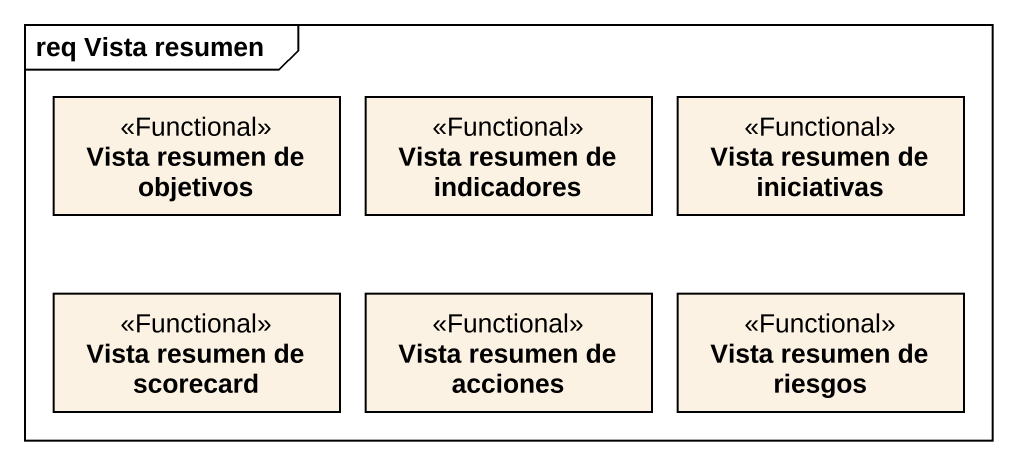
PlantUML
@startuml
mainframe req Vista resumen
hide circle
hide empty members
class "Vista resumen de objetivos" as Vista_resumen_de_objetivos <<Functional>>
class "Vista resumen de indicadores" as Vista_resumen_de_indicadores <<Functional>>
class "Vista resumen de iniciativas" as Vista_resumen_de_iniciativas <<Functional>>
class "Vista resumen de scorecard" as Vista_resumen_de_scorecard <<Functional>>
class "Vista resumen de acciones" as Vista_resumen_de_acciones <<Functional>>
class "Vista resumen de riesgos" as Vista_resumen_de_riesgos <<Functional>>
@enduml
